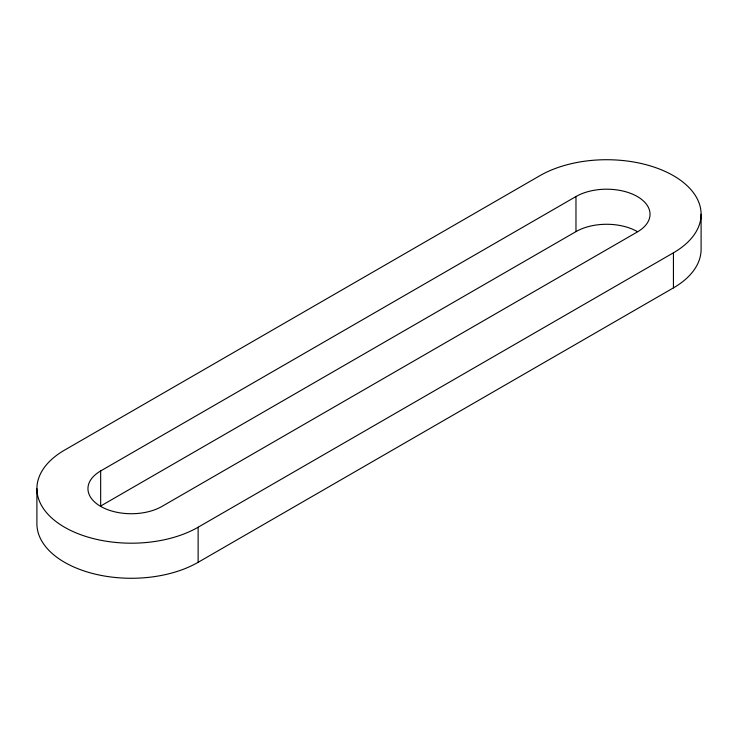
<?xml version="1.0" encoding="UTF-8"?>
<svg xmlns="http://www.w3.org/2000/svg" width="738" height="738" viewBox="0 0 738 738"><rect width="100%" height="100%" fill="white"/><g stroke="black" fill="none" stroke-linecap="round" stroke-linejoin="round"><path stroke-width="1.11" d="M100.663 470.955L575.972 196.539A43.394 25.055 0 0 1 637.337 196.539A43.394 25.055 0 0 1 637.337 231.963L162.028 506.388A43.394 25.055 0 0 1 100.663 506.388A43.394 25.055 0 0 1 100.663 470.955L100.663 506.037L575.972 231.612A43.394 25.055 0 0 1 637.337 231.612M198.125 527.227L673.434 252.811A94.446 54.529 0 0 0 673.434 175.69A94.446 54.529 0 0 0 539.875 175.69L64.566 450.115A94.446 54.529 0 0 0 64.566 527.227A94.446 54.529 0 0 0 198.125 527.227L198.125 562.31A94.446 54.529 0 0 1 95.202 574.127A94.446 54.529 0 0 1 36.9 523.749L36.9 488.667M198.125 562.31L673.434 287.885A94.446 54.529 0 0 0 701.1 249.333L701.1 214.251M673.434 252.811L673.434 287.885M575.972 196.539L575.972 231.612"/></g></svg>
